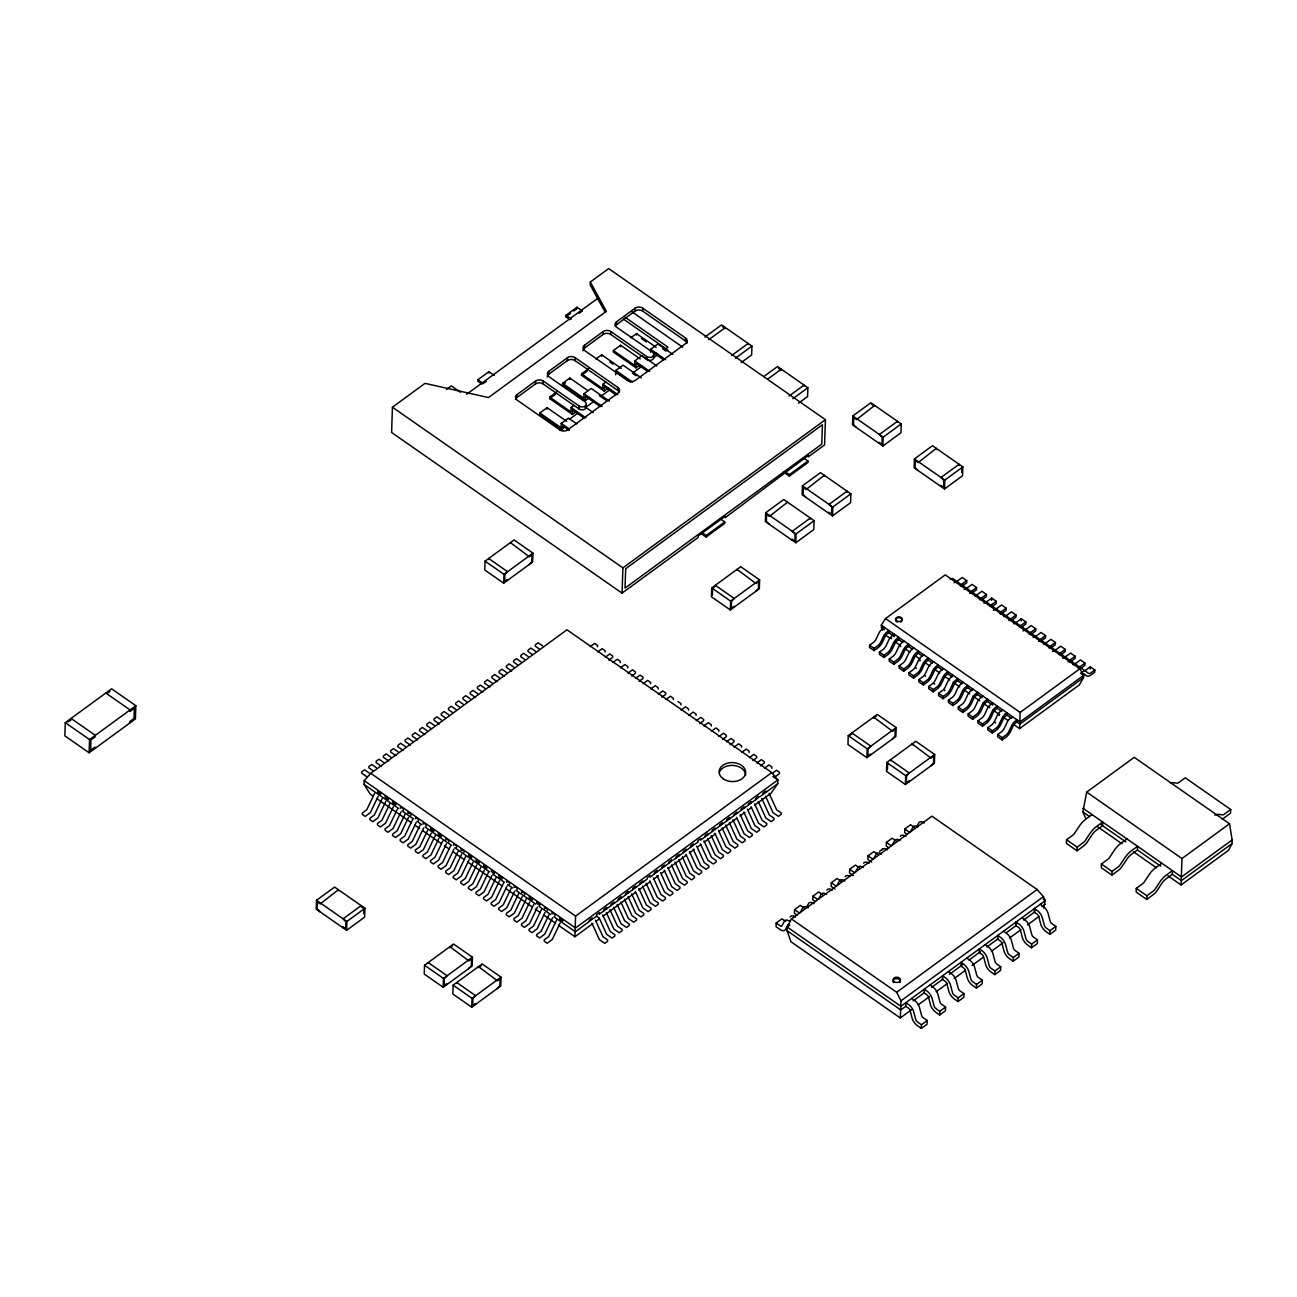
<?xml version="1.0" encoding="UTF-8"?>
<svg xmlns="http://www.w3.org/2000/svg" width="1297" height="1297" viewBox="0 0 1297 1297"><rect width="100%" height="100%" fill="white"/><g stroke="black" fill="none" stroke-linecap="round" stroke-linejoin="round"><path stroke-width="1.5" d="M754.741 805.161L771.083 793.213L777.746 783.696L777.876 779.919L771.78 772.59L575.592 916.12L574.911 936.742L558.391 925.215M1019.604 728.606L1079.331 684.897L1083.595 677.553L1083.66 675.348L1079.866 668.749L1020.139 712.442L1019.604 728.606L1012.957 723.969M791.446 918.941L896.649 992.286L900.977 1000.83L900.296 1017.95L790.927 941.703L787.068 930.679L787.182 927.015L791.446 918.941L931.911 816.153L1037.114 889.515L1043.404 896.616L1045.269 900.653L1043.615 907.997M1085.8 818.537L1082.849 811.938L1086.691 792.11L1134.21 757.335L1229.507 823.773L1181.972 858.549L1181.097 884.976L1167.965 875.815M65.288 722.656L64.85 735.869L89.104 752.779L135.407 718.911L135.845 705.698L111.574 688.788L65.288 722.656L89.542 739.566L89.104 752.779M94.892 748.547L94.94 747.088L90.612 750.25L90.952 739.971L95.281 736.809L95.329 735.334L71.076 718.425L71.027 719.884L68.125 722.007M129.619 723.142L129.668 721.683L133.996 718.506L134.337 708.227L130.008 711.405L130.057 709.929L105.787 693.02M316.517 900.296L316.225 909.148L346.607 930.322L364.652 917.109L364.96 908.257L334.577 887.083L316.517 900.296L346.899 921.47L346.607 930.322M320.019 911.791L317.198 908.824L317.441 901.934L320.278 903.928L338.371 889.726L338.339 890.715M342.813 927.679L342.846 926.69L345.683 928.684L345.91 921.794L343.105 918.827L361.15 905.614M373.406 796.245L370.099 793.942L364.068 784.426L364.198 780.664L370.78 773.32L566.951 629.791L771.78 772.59M363.792 913.753L363.971 908.581L361.117 906.603M590.313 282.016L606.364 311.296L488.483 397.547L424.994 383.377L392.44 407.209L391.597 432.468L622.057 593.134L698.159 537.461L698.208 535.985L725.218 516.222L725.169 517.698L808.29 455.442L808.242 456.901L824.584 444.952L825.427 419.693L608.666 268.576L590.313 282.016L590.216 284.951L605.31 312.496M400.465 808.177L400.514 806.847L403.464 808.906L403.416 810.236M408.036 813.462L408.085 812.133L411.036 814.192L411.003 815.521M415.624 818.747L415.672 817.418L418.623 819.477L418.574 820.806M423.211 824.033L423.244 822.703L426.21 824.762L426.162 826.092M424.541 965.227L424.249 974.079L443.169 987.276L472.157 966.07L472.448 957.202L453.528 944.021L424.541 965.227L443.461 978.424L443.169 987.276M428.14 963.558L428.172 962.569L447.092 975.766L444.336 978.732L444.109 985.623L446.833 983.629L446.8 984.618M445.941 839.889L445.99 838.559L448.94 840.618L448.908 841.948M453.528 845.174L453.577 843.844L456.528 845.903L456.479 847.233M453.139 985.169L452.848 994.021L471.768 1007.202L500.755 985.996L501.047 977.144L482.127 963.947L453.139 985.169L472.059 998.35L471.768 1007.202M456.722 983.499L456.755 982.51L475.675 995.707L472.935 998.674L472.708 1005.564L475.415 1003.57L475.383 1004.559M461.116 850.459L461.148 849.13L464.115 851.189L464.067 852.518M494.319 375.449L488.92 371.672L477.88 379.745L477.831 381.221L481.884 384.042M468.541 968.713L471.281 965.746L471.508 958.856L468.801 960.85L449.913 946.664L449.881 947.653L452.588 945.659M488.872 373.147L488.92 371.672M485.062 561.163L484.77 570.015L503.69 583.196L532.678 561.99L532.97 553.138L514.05 539.941L485.062 561.163L503.982 574.344L503.69 583.196M488.661 559.493L488.693 558.504L507.613 571.701L504.857 574.668L504.63 581.559L507.354 579.564L507.322 580.553M497.124 988.654L499.88 985.671L500.107 978.797L497.383 980.775L478.496 966.605L478.463 967.594L481.187 965.6M515.525 399.298A5.464 3.891 1.9 0 1 516.871 397.563L516.968 394.628L535.548 381.026A5.464 3.891 1.9 0 1 543.265 381.026L579.175 406.058A4.199 2.983 1.9 0 0 585.109 406.058A4.199 2.983 1.9 0 0 584.963 401.827L549.053 376.795A5.464 3.891 1.9 0 1 548.874 371.282L567.454 357.696A5.464 3.891 1.9 0 1 575.171 357.68L617.891 387.479A5.464 3.891 1.9 0 1 618.069 392.991L567.6 429.923A5.464 3.891 1.9 0 1 559.882 429.923L517.163 400.125A5.464 3.891 1.9 0 1 516.968 394.628M506.592 882.171L506.641 880.841L509.591 882.9L509.543 884.23M514.179 887.456L514.212 886.127L517.179 888.186L517.13 889.515M529.063 564.649L531.802 561.666L532.029 554.792L529.322 556.77L510.434 542.6M516.871 397.563L535.45 383.961L535.548 381.026M521.751 892.741L521.799 891.412L524.75 893.471L524.718 894.8M566.708 421.347L547.107 407.696L539.876 412.981L539.828 414.456L562.574 430.312L562.72 425.902L569.351 430.523M585.547 405.377A4.199 2.983 1.9 0 1 584.607 409.252A4.199 2.983 1.9 0 1 579.078 408.993L543.167 383.961L543.265 381.026M547.058 409.155L547.107 407.696M547.269 376.973A5.464 3.891 1.9 0 1 548.777 374.217L548.874 371.282M575.317 412.316L572.415 414.44L549.669 398.584L549.717 397.109L556.964 391.824M544.497 908.597L544.545 907.268L547.496 909.327L547.447 910.656M576.76 423.86L568.475 418.088L561.244 423.373L561.098 427.783L539.876 412.981M589.632 397.498L585.304 400.676L562.558 384.82L562.606 383.361L569.837 378.059L587.8 390.575M569.934 319.629L565.881 316.792L565.93 315.333L576.97 307.259L582.385 311.021L579.224 313.323M548.777 374.217L567.356 360.631L567.454 357.696M552.084 913.882L552.117 912.553L555.084 914.612L555.035 915.941M569.788 379.535L569.837 378.059M573.987 405.394L571.102 407.501L570.956 411.911L549.717 397.109M572.415 414.44L572.561 410.03L584.169 418.12M619.269 392.164A5.464 3.891 1.9 0 0 617.794 390.413L575.074 360.631L575.171 357.68M576.97 307.259L576.922 308.718L573.777 311.037M579.078 408.993L579.175 406.058M608.585 387.981L604.24 391.143L581.494 375.287L581.542 373.828L588.789 368.526M583.002 350.822A5.464 3.891 1.9 0 1 584.509 348.066L584.607 345.132L603.186 331.546A5.464 3.891 1.9 0 1 610.903 331.546L646.814 356.578A4.199 2.983 1.9 0 0 652.748 356.578A4.199 2.983 1.9 0 0 652.602 352.346M609.428 401.162L591.205 388.452L583.974 393.753L583.828 398.147L562.606 383.361M585.304 400.676L585.45 396.266L600.365 406.674M601.613 356.237L601.662 354.778L621.263 368.429M584.509 348.066L603.089 334.48L603.186 331.546M605.812 382.096L602.927 384.22L602.781 388.63L581.542 373.828M604.24 391.143L604.386 386.749L615.994 394.839M597.495 646.781L597.544 645.452L594.593 643.393L590.151 646.652M589.341 921.373L589.373 920.059L592.194 917.984L592.162 919.314L575.382 931.749L553.916 916.784M653.185 355.897A4.199 2.983 1.9 0 1 652.245 359.772A4.199 2.983 1.9 0 1 646.717 359.512L610.806 334.48L610.903 331.546M640.199 358.912L620.615 345.245L613.384 350.547L613.319 352.006L636.065 367.862L640.41 364.684M605.083 652.067L605.132 650.737L602.165 648.678L597.722 651.937M615.264 326.001A5.464 3.891 1.9 0 1 616.415 324.736L616.513 321.802L635.092 308.2A5.464 3.891 1.9 0 1 642.809 308.2L685.529 337.982A5.464 3.891 1.9 0 1 685.708 343.494L635.238 380.426A5.464 3.891 1.9 0 1 627.521 380.426L584.785 350.644A5.464 3.891 1.9 0 1 584.607 345.132M615.653 374.865L615.799 370.456L623.03 365.17L641.253 377.865M599.392 914.012L599.425 912.699L596.604 914.758L596.571 916.087L599.149 917.887L606.656 934.343L612.022 938.088L614.843 936.029L614.891 934.699L610.239 931.457L602.716 914.985M617.794 390.413L617.891 387.479M620.566 346.721L620.615 345.245M603.802 910.786L603.851 909.473L606.672 907.397L606.623 908.727M611.033 905.501L611.082 904.171L613.903 902.112L613.854 903.442M622.057 593.134L622.9 567.875L825.427 419.693M620.242 662.637L620.29 661.308L617.323 659.249L612.897 662.508M616.415 324.736L634.995 311.134L635.092 308.2M656.882 366.03L641.983 355.637L634.752 360.939L634.606 365.332L613.384 350.547M636.47 335.08L636.519 333.605L656.12 347.272M618.264 900.199L618.312 898.886L621.133 896.827L621.085 898.14M636.065 367.862L636.211 363.452L647.819 371.558M627.829 667.923L627.861 666.593L624.911 664.534L620.469 667.793M687.053 343.17A5.464 3.891 1.9 0 0 685.432 340.933L642.712 311.134L642.809 308.2M625.494 894.914L625.543 893.584L628.364 891.525L628.315 892.855M646.717 359.512L646.814 356.578M632.725 889.629L632.774 888.299L635.595 886.24L635.546 887.553M650.559 352.233L650.656 349.298L657.887 343.997L672.803 354.389M639.972 884.327L640.005 883.014L642.826 880.939L642.793 882.268M650.559 683.778L650.608 682.449L647.657 680.39L643.215 683.649M650.024 876.967L650.056 875.653L647.235 877.712L647.203 879.042L599.863 913.85M658.146 689.064L658.195 687.734L655.228 685.675L650.786 688.934M654.434 873.74L654.482 872.427L657.303 870.352L657.255 871.681M661.665 868.455L661.713 867.126L664.534 865.067L664.486 866.396M673.305 699.634L673.354 698.305L670.403 696.246L665.961 699.505M685.432 340.933L685.529 337.982M668.895 863.154L668.944 861.84L671.765 859.781L671.716 861.095L650.446 876.821M680.893 704.92L680.941 703.59L677.974 701.531M676.126 857.868L676.175 856.555L678.996 854.48L678.947 855.809M683.357 852.583L683.406 851.254L686.226 849.195L686.178 850.508M688.464 710.205L688.512 708.875L685.562 706.816L681.12 710.075M690.604 847.281L690.636 845.968L693.457 843.893L693.425 845.222L673.305 860.106M696.051 715.49L696.1 714.161L693.133 712.102L688.691 715.36M701.596 533.878L706.103 537.023L706.152 535.548L724.747 521.945L720.24 518.8M697.835 841.996L697.867 840.667L700.688 838.608L700.656 839.921M711.713 587.914L711.421 596.766L730.341 609.963L759.329 588.757L759.62 579.905L740.7 566.708L711.713 587.914L730.633 601.111L730.341 609.963M712.361 595.128L712.588 588.238L715.296 586.26M705.065 836.695L705.114 835.381L707.935 833.322L707.886 834.636M711.21 726.061L711.259 724.731L708.308 722.672L703.866 725.931M712.296 831.409L712.345 830.08L715.166 828.021L715.117 829.35M724.747 521.945L724.699 523.421L706.103 537.023M718.797 731.346L718.83 730.016L715.879 727.957L711.437 731.216M719.527 826.124L719.576 824.795L722.397 822.736L722.348 824.049M726.758 820.823L726.806 819.509L729.627 817.434L729.579 818.764M733.956 607.32L733.989 606.331L731.281 608.325L731.508 601.435L734.248 598.468L715.328 585.271M737.036 570.34L737.069 569.367L755.956 583.537L758.68 581.542L758.453 588.433L755.697 591.416M748.11 344.435L748.142 343.446L731.589 355.556M733.989 815.537L734.037 814.208L736.858 812.149L736.809 813.462M705.001 337.025L721.554 324.915L751.936 346.104L751.644 354.956L741.106 362.657M741.544 747.202L741.576 745.872L738.625 743.813L734.183 747.072M741.236 810.236L741.268 808.923L744.089 806.847L744.056 808.177M749.115 752.487L749.163 751.158L746.197 749.099L741.771 752.357M748.466 804.951L748.499 803.621L751.32 801.562L751.287 802.892M755.697 799.649L755.746 798.336L758.567 796.277L758.518 797.59L701.045 839.808M765.684 512.737L765.392 521.589L795.774 542.762L813.819 529.565L814.111 520.697L783.728 499.523L765.684 512.737L796.066 533.91L795.774 542.762M769.186 524.231L766.365 521.264L766.592 514.374L769.445 516.368L787.538 502.166M762.928 794.364L762.976 793.034L765.797 790.975L765.749 792.305M771.861 768.343L771.91 767.013L768.943 764.954L764.5 768.213M783.339 471.913L789.354 476.112L789.403 474.637L807.982 461.035L803.475 457.906M785.723 921.454L781.961 918.827L776.173 923.059L776.06 926.739L779.902 929.414A8.009 4.15 53.8 0 0 785.496 929.495L787.846 925.02A2.789 1.443 53.8 0 1 789.176 924.712M791.964 540.119L791.997 539.13L794.85 541.125L795.077 534.234L792.256 531.267L810.317 518.054L810.285 519.043M804.027 386.052L804.059 385.063L789.014 396.071M802.421 485.856L802.13 494.708L832.512 515.882L850.573 502.669L850.864 493.817L820.482 472.643L802.421 485.856L832.804 507.03L832.512 515.882M763.933 376.438L777.487 366.532L807.869 387.722L807.561 396.574L798.547 403.172M805.923 497.351L803.119 494.384L803.346 487.494L806.183 489.488L824.276 475.286L824.244 476.275M807.982 461.035L807.934 462.51L789.354 476.112M804.091 908.013L800.346 905.387L794.558 909.619L794.429 913.299L796.99 915.082M822.46 894.557L818.715 891.947L812.927 896.178L812.797 899.859L815.375 901.642M828.718 513.239L828.751 512.25L831.588 514.244L831.831 507.354L829.01 504.387L847.054 491.174L847.022 492.163M841.137 881.312L837.084 878.507L831.296 882.738L831.166 886.418L835.025 889.094M852.81 415.964L852.518 424.832L882.9 446.006L900.945 432.793L901.237 423.941L870.854 402.767L852.81 415.964L883.192 437.154L882.9 446.006M856.312 427.475L853.491 424.508L853.718 417.618L856.571 419.596L874.664 405.41L874.632 406.399L871.779 404.405M848.27 735.626L847.962 744.478L866.882 757.675L895.87 736.469L896.178 727.601L877.258 714.42L848.27 735.626L867.19 748.823L866.882 757.675M859.214 867.677L855.453 865.067L849.665 869.298L849.551 872.962L853.394 875.653M884.311 627.31L882.463 628.672A7.052 3.324 -55.1 0 0 878.977 633.049L876.253 638.87A5.934 2.805 -55.1 0 1 873.886 642.08L869.606 645.241L869.525 647.446L874.081 650.608L878.426 647.43A9.079 4.28 -55.1 0 0 882.738 641.593L885.057 636.616A3.907 1.848 -55.1 0 1 887.343 633.747L888.785 632.693L888.867 630.488L887.018 631.85A7.052 3.324 -55.1 0 0 883.533 636.211L880.793 642.047A5.934 2.805 -55.1 0 1 878.426 645.258L874.146 648.403L874.081 650.608M879.09 443.363L879.123 442.374L881.976 444.368L882.203 437.478L879.382 434.511L897.443 421.298L897.411 422.287M870.514 755.016L870.546 754.043L867.823 756.021L868.05 749.131L870.806 746.164L851.886 732.967M877.583 854.237L873.821 851.626L868.033 855.858L867.92 859.522L871.762 862.213M894.103 636.389L894.168 634.184L892.32 635.546A7.052 3.324 -55.1 0 0 888.834 639.907L886.11 645.744A5.934 2.805 -55.1 0 1 883.727 648.954L879.463 652.115L879.382 654.32L883.938 657.482L888.283 654.304A9.079 4.28 -55.1 0 0 892.595 648.451L894.914 643.49A3.907 1.848 -55.1 0 1 897.2 640.621L898.643 639.551L898.724 637.362L896.876 638.724A7.052 3.324 -55.1 0 0 893.39 643.085L890.65 648.905A5.934 2.805 -55.1 0 1 888.283 652.132L884.003 655.277L883.938 657.482M882.722 630.342L881.279 625.203L885.511 618.588L945.254 574.879L1079.866 668.749M904.025 641.058L902.177 642.42A7.052 3.324 -55.1 0 0 898.691 646.781L895.968 652.618A5.934 2.805 -55.1 0 1 893.584 655.828L889.32 658.973L889.239 661.178L893.795 664.356L898.124 661.178A9.079 4.28 -55.1 0 0 902.453 655.325L904.771 650.348A3.907 1.848 -55.1 0 1 907.057 647.495L908.5 646.425L908.581 644.22L906.733 645.598A7.052 3.324 -55.1 0 0 903.247 649.959L900.507 655.779A5.934 2.805 -55.1 0 1 898.14 659.006L893.86 662.151L893.795 664.356M886.775 762.474L886.483 771.326L905.403 784.523L934.391 763.317L934.683 754.449L915.763 741.268L886.775 762.474L905.695 775.671L905.403 784.523M887.424 769.688L887.651 762.798M895.951 840.796L892.206 838.186L886.418 842.418L886.289 846.082L888.85 847.881M890.358 760.804L890.391 759.815L909.31 773.012L906.571 775.979L906.344 782.869L909.051 780.891L909.019 781.864M892.255 739.112L895.011 736.145L895.238 729.254L892.514 731.249L873.627 717.063L873.594 718.052L876.318 716.057M913.882 647.933L912.034 649.294A7.052 3.324 -55.1 0 0 908.548 653.656L905.809 659.476A5.934 2.805 -55.1 0 1 903.442 662.702L899.178 665.847L899.097 668.052L903.652 671.23L907.981 668.052A9.079 4.28 -55.1 0 0 912.31 662.2L914.612 657.222A3.907 1.848 -55.1 0 1 916.914 654.353L918.357 653.299L918.422 651.094L916.59 652.456A7.052 3.324 -55.1 0 0 913.104 656.833L910.364 662.654A5.934 2.805 -55.1 0 1 907.997 665.864L903.717 669.025L903.652 671.23M914.417 458.927L914.126 467.779L944.508 488.969L962.569 475.756L962.86 466.904L932.478 445.714L914.417 458.927L944.8 480.117L944.508 488.969M923.74 654.79L921.891 656.169A7.052 3.324 -55.1 0 0 918.406 660.53L915.666 666.35A5.934 2.805 -55.1 0 1 913.299 669.576L909.019 672.721L908.954 674.926L913.493 678.104L917.838 674.926A9.079 4.28 -55.1 0 0 922.151 669.074L924.469 664.096A3.907 1.848 -55.1 0 1 926.771 661.227L928.214 660.173L928.279 657.968L926.431 659.33A7.052 3.324 -55.1 0 0 922.945 663.691L920.222 669.528A5.934 2.805 -55.1 0 1 917.854 672.738L913.574 675.899L913.493 678.104M914.32 827.356L910.575 824.73L904.787 828.978L904.658 832.642L907.235 834.425M917.919 470.438L915.115 467.455L915.342 460.581L918.195 462.559L936.272 448.373L936.239 449.346M912.099 744.9L912.131 743.911L931.019 758.097L933.743 756.102L933.516 762.993L930.76 765.96M905.76 1006.31L905.873 1002.63L909.035 1004.851A8.025 4.167 53.8 0 1 913.574 1011.303L915.812 1019.701A2.756 1.427 53.8 0 0 917.384 1021.906L921.437 1024.743L921.308 1028.424L917.465 1025.732A8.009 4.15 53.8 0 1 912.131 1018.194L910.17 1010.72A2.789 1.443 53.8 0 0 908.305 1008.093L905.76 1006.31L900.767 1009.958L787.068 930.679M933.597 661.665L931.749 663.026A7.052 3.324 -55.1 0 0 928.263 667.404L925.523 673.224A5.934 2.805 -55.1 0 1 923.156 676.434L918.876 679.596L918.811 681.8L923.351 684.962L927.695 681.784A9.079 4.28 -55.1 0 0 932.008 675.948L934.326 670.971A3.907 1.848 -55.1 0 1 936.612 668.101L938.071 667.047L938.136 664.842L936.288 666.204A7.052 3.324 -55.1 0 0 932.802 670.565L930.079 676.402A5.934 2.805 -55.1 0 1 927.695 679.612L923.432 682.757L923.351 684.962M943.438 668.539L941.606 669.9A7.052 3.324 -55.1 0 0 938.12 674.262L935.38 680.098A5.934 2.805 -55.1 0 1 933.013 683.308L928.733 686.47L928.668 688.675L933.208 691.836L937.553 688.658A9.079 4.28 -55.1 0 0 941.865 682.806L944.184 677.845A3.907 1.848 -55.1 0 1 946.47 674.975L947.912 673.905L947.994 671.716L946.145 673.078A7.052 3.324 -55.1 0 0 942.66 677.439L939.936 683.26A5.934 2.805 -55.1 0 1 937.553 686.486L933.289 689.631L933.208 691.836M940.714 486.31L940.747 485.337L943.6 487.315L943.827 480.441L941.006 477.458L959.067 464.261L959.034 465.234M924.129 992.87L924.258 989.189L927.404 991.411A8.025 4.167 53.8 0 1 931.959 997.863L934.197 1006.261A2.756 1.427 53.8 0 0 935.753 1008.466L939.806 1011.303L939.693 1014.984L935.834 1012.292A8.009 4.15 53.8 0 1 930.5 1004.753L928.539 997.28A2.789 1.443 53.8 0 0 926.674 994.637L924.129 992.87L913.12 1000.927M911.661 998.398L914.807 1000.619A8.025 4.167 53.8 0 1 919.362 1007.072L921.6 1015.47A2.756 1.427 53.8 0 0 923.172 1017.675L927.225 1020.512L927.096 1024.192L921.308 1028.424M953.295 675.413L951.447 676.775A7.052 3.324 -55.1 0 0 947.977 681.136L945.237 686.972A5.934 2.805 -55.1 0 1 942.87 690.182L938.59 693.328L938.509 695.532L943.065 698.71L947.41 695.532A9.079 4.28 -55.1 0 0 951.722 689.68L954.041 684.703A3.907 1.848 -55.1 0 1 956.327 681.849L957.77 680.779L957.851 678.574L956.002 679.952A7.052 3.324 -55.1 0 0 952.517 684.313L949.777 690.134A5.934 2.805 -55.1 0 1 947.41 693.36L943.146 696.505L943.065 698.71M963.152 682.287L961.304 683.649A7.052 3.324 -55.1 0 0 957.818 688.01L955.095 693.83A5.934 2.805 -55.1 0 1 952.711 697.056L948.447 700.202L948.366 702.407L952.922 705.584L957.267 702.407A9.079 4.28 -55.1 0 0 961.58 696.554L963.898 691.577A3.907 1.848 -55.1 0 1 966.184 688.707L967.627 687.653L967.708 685.448L965.86 686.81A7.052 3.324 -55.1 0 0 962.374 691.188L959.634 697.008A5.934 2.805 -55.1 0 1 957.267 700.218L952.987 703.379L952.922 705.584M961.709 472.384L961.871 467.228M930.046 984.958L933.192 987.179A8.025 4.167 53.8 0 1 937.747 993.632L939.985 1002.03A2.756 1.427 53.8 0 0 941.541 1004.235L945.594 1007.072L945.464 1010.752L939.693 1014.984M973.009 689.145L971.161 690.523A7.052 3.324 -55.1 0 0 967.675 694.884L964.952 700.704A5.934 2.805 -55.1 0 1 962.569 703.931L958.305 707.076L958.224 709.281L962.779 712.458L967.108 709.281A9.079 4.28 -55.1 0 0 971.437 703.428L973.755 698.451A3.907 1.848 -55.1 0 1 976.041 695.581L977.484 694.527L977.565 692.322L975.717 693.684A7.052 3.324 -55.1 0 0 972.231 698.045L969.491 703.882A5.934 2.805 -55.1 0 1 967.124 707.092L962.844 710.253L962.779 712.458M950.198 579.159A7.052 3.324 -55.1 0 1 953.165 578.77L955.646 580.78A5.934 2.805 -55.1 0 0 957.916 580.602L962.196 577.505L966.735 580.667L966.67 582.872L962.325 586.049A9.079 4.28 -55.1 0 1 961.904 586.276M958.175 997.863L954.122 995.026A2.756 1.427 53.8 0 1 952.565 992.821L950.328 984.423A8.025 4.167 53.8 0 0 945.772 977.97L942.627 975.749L942.497 979.43L945.059 981.197A2.789 1.443 53.8 0 1 946.907 983.839L948.869 991.313A8.009 4.15 53.8 0 0 954.203 998.852L958.061 1001.543L958.175 997.863L963.963 993.632L959.91 990.795A2.756 1.427 53.8 0 1 958.353 988.59L956.116 980.192A8.025 4.167 53.8 0 0 951.56 973.739L948.415 971.518M982.867 696.019L981.018 697.381A7.052 3.324 -55.1 0 0 977.533 701.758L974.809 707.578A5.934 2.805 -55.1 0 1 972.426 710.788L968.162 713.95L968.081 716.155L972.637 719.316L976.965 716.139A9.079 4.28 -55.1 0 0 981.294 710.302L983.612 705.325A3.907 1.848 -55.1 0 1 985.898 702.455L987.341 701.401L987.406 699.196L985.574 700.558A7.052 3.324 -55.1 0 0 982.088 704.92L979.348 710.756A5.934 2.805 -55.1 0 1 976.981 713.966L972.701 717.111L972.637 719.316M960.445 585.839A7.052 3.324 -55.1 0 1 963.023 585.628L965.503 587.654A5.934 2.805 -55.1 0 0 967.773 587.476L972.037 584.363L976.592 587.541L976.511 589.746L972.183 592.924A9.079 4.28 -55.1 0 1 971.34 593.329M963.963 993.632L963.849 997.296L958.061 1001.543M992.643 705.098L992.724 702.893L990.876 704.255A7.052 3.324 -55.1 0 0 987.39 708.616L984.65 714.452A5.934 2.805 -55.1 0 1 982.283 717.663L978.003 720.824L977.938 723.029L982.478 726.19L986.822 723.013A9.079 4.28 -55.1 0 0 991.151 717.16L993.453 712.199A3.907 1.848 -55.1 0 1 995.756 709.329L997.198 708.259L997.263 706.071L995.415 707.432A7.052 3.324 -55.1 0 0 991.946 711.794L989.206 717.614A5.934 2.805 -55.1 0 1 986.839 720.84L982.559 723.985L982.478 726.19M969.524 593.151A7.052 3.324 -55.1 0 1 972.88 592.502L975.36 594.529A5.934 2.805 -55.1 0 0 977.63 594.334L981.894 591.237L986.45 594.415L986.369 596.62L982.04 599.798M976.544 984.423L972.491 981.586A2.756 1.427 53.8 0 1 970.934 979.381L968.697 970.983A8.025 4.167 53.8 0 0 964.141 964.53L960.996 962.309L960.882 965.989L963.428 967.757A2.789 1.443 53.8 0 1 965.276 970.399L967.238 977.873A8.009 4.15 53.8 0 0 972.572 985.412L976.43 988.087L976.544 984.423L982.332 980.192L978.278 977.354A2.756 1.427 53.8 0 1 976.722 975.133L974.485 966.751A8.025 4.167 53.8 0 0 969.929 960.299L966.784 958.078M991.686 600.316L991.751 598.112L996.307 601.289L996.226 603.494L991.897 606.656A9.079 4.28 -55.1 0 1 991.475 606.883M1002.581 709.767L1000.733 711.129A7.052 3.324 -55.1 0 0 997.247 715.49L994.507 721.327A5.934 2.805 -55.1 0 1 992.14 724.537L987.86 727.682L987.795 729.887L992.335 733.064L996.68 729.887A9.079 4.28 -55.1 0 0 1000.992 724.034L1003.311 719.057A3.907 1.848 -55.1 0 1 1005.597 716.203L1007.056 715.133L1007.121 712.928L1005.272 714.307A7.052 3.324 -55.1 0 0 1001.787 718.668L999.063 724.488A5.934 2.805 -55.1 0 1 996.68 727.714L992.416 730.86L992.335 733.064M982.332 980.192L982.218 983.856L976.43 988.087M1012.422 716.641L1010.59 718.003A7.052 3.324 -55.1 0 0 1007.104 722.364L1004.364 728.184A5.934 2.805 -55.1 0 1 1001.997 731.411L997.717 734.556L997.652 736.761L1002.192 739.938L1006.537 736.761A9.079 4.28 -55.1 0 0 1010.849 730.908L1013.168 725.931A3.907 1.848 -55.1 0 1 1015.454 723.061L1016.913 722.007L1016.978 719.803L1015.129 721.164A7.052 3.324 -55.1 0 0 1011.644 725.542L1008.92 731.362A5.934 2.805 -55.1 0 1 1006.537 734.572L1002.273 737.734L1002.192 739.938M990.389 606.283A7.052 3.324 -55.1 0 1 992.594 606.25L995.058 608.261A5.934 2.805 -55.1 0 0 997.344 608.082L1001.608 604.986L1006.164 608.147L1006.083 610.352L1001.738 613.53A9.079 4.28 -55.1 0 1 1000.506 614.097M994.929 970.983L990.876 968.146A2.756 1.427 53.8 0 1 989.303 965.925L987.066 957.543A8.025 4.167 53.8 0 0 982.51 951.09L979.365 948.869L979.251 952.533L981.797 954.316A2.789 1.443 53.8 0 1 983.661 956.943L985.623 964.433A8.009 4.15 53.8 0 0 990.957 971.972L994.799 974.647L994.929 970.983L1000.717 966.751L996.647 963.898A2.756 1.427 53.8 0 1 995.091 961.693L992.854 953.311A8.025 4.167 53.8 0 0 988.298 946.859L985.153 944.638M1000.717 966.751L1000.587 970.415L994.799 974.647M999.484 613.513A7.052 3.324 -55.1 0 1 1002.451 613.124L1004.916 615.135A5.934 2.805 -55.1 0 0 1007.185 614.956L1011.465 611.86L1016.005 615.021L1015.94 617.226L1011.595 620.404A9.079 4.28 -55.1 0 1 1011.174 620.631M1021.242 620.923L1021.323 618.718L1025.862 621.895L1025.797 624.1L1021.452 627.278M1013.297 957.543L1009.244 954.689A2.756 1.427 53.8 0 1 1007.672 952.484L1005.434 944.103A8.025 4.167 53.8 0 0 1000.895 937.65L997.733 935.429L997.62 939.093L1000.165 940.876A2.789 1.443 53.8 0 1 1002.03 943.503L1003.991 950.993A8.009 4.15 53.8 0 0 1009.325 958.532L1013.168 961.207L1013.297 957.543L1019.085 953.311L1015.032 950.458A2.756 1.427 53.8 0 1 1013.46 948.253L1011.222 939.871A8.025 4.167 53.8 0 0 1006.667 933.418L1003.521 931.197M1016.394 921.778L1016.281 925.442L1006.504 932.592M1019.085 953.311L1018.956 956.975L1013.168 961.207M1019.572 627.067A7.052 3.324 -55.1 0 1 1022.149 626.856L1024.63 628.883A5.934 2.805 -55.1 0 0 1026.9 628.688L1031.18 625.592L1035.719 628.769L1035.654 630.974L1031.31 634.152A9.079 4.28 -55.1 0 1 1030.483 634.557M1031.666 944.103L1027.613 941.249A2.756 1.427 53.8 0 1 1026.057 939.044L1023.819 930.662A8.025 4.167 53.8 0 0 1019.264 924.21L1016.118 921.989L1015.989 925.653L1018.534 927.436A2.789 1.443 53.8 0 1 1020.399 930.062L1022.36 937.553A8.009 4.15 53.8 0 0 1027.694 945.091L1031.553 947.767L1031.666 944.103L1037.454 939.871L1033.401 937.018A2.756 1.427 53.8 0 1 1031.845 934.813L1029.607 926.431A8.025 4.167 53.8 0 0 1025.052 919.978L1021.906 917.757M1034.779 908.338L1034.649 912.002L1023.641 920.059M1029.04 634.136A7.052 3.324 -55.1 0 1 1032.007 633.73L1034.487 635.741A5.934 2.805 -55.1 0 0 1036.757 635.562L1041.021 632.466L1045.577 635.643L1045.512 637.848L1041.167 641.01A9.079 4.28 -55.1 0 1 1040.324 641.431M1037.454 939.871L1037.324 943.535L1031.553 947.767M1044.701 642.777A5.934 2.805 -55.1 0 0 1046.614 642.437L1050.878 639.34L1055.434 642.501L1055.353 644.706L1051.024 647.884M1050.035 930.662L1045.982 927.809A2.756 1.427 53.8 0 1 1044.425 925.604L1042.188 917.222A8.025 4.167 53.8 0 0 1037.632 910.77L1034.487 908.548L1034.358 912.213L1036.919 913.996A2.789 1.443 53.8 0 1 1038.767 916.622L1040.729 924.113A8.009 4.15 53.8 0 0 1046.063 931.635L1049.922 934.326L1050.035 930.662L1055.823 926.415L1051.77 923.577A2.756 1.427 53.8 0 1 1050.213 921.373L1047.976 912.975A8.025 4.167 53.8 0 0 1043.42 906.522L1040.275 904.317M1055.823 926.415L1055.709 930.095L1049.922 934.326M1048.754 647.868A7.052 3.324 -55.1 0 1 1051.721 647.479L1054.202 649.489A5.934 2.805 -55.1 0 0 1056.471 649.311L1060.735 646.214L1065.291 649.375L1065.21 651.58L1060.881 654.758A9.079 4.28 -55.1 0 1 1060.46 654.985M1092.058 814.597L1085.265 819.591A15.321 7.231 -55.1 0 0 1079.59 825.735L1074.483 833.468A3.421 1.621 -55.1 0 1 1073.203 834.846L1066.523 839.726L1066.41 843.407L1077.029 850.8L1083.562 846.017A8.674 4.086 -55.1 0 0 1087.405 841.866L1091.896 835.025A10.084 4.75 -55.1 0 1 1096.354 830.21L1102.563 825.67L1102.677 822.006L1095.884 827A15.321 7.231 -55.1 0 0 1090.193 833.144L1085.086 840.861A3.421 1.621 -55.1 0 1 1083.822 842.239L1077.142 847.136L1077.029 850.8M1059.001 654.547A7.052 3.324 -55.1 0 1 1061.578 654.337L1064.043 656.363A5.934 2.805 -55.1 0 0 1066.329 656.185L1070.592 653.072L1075.148 656.25L1075.067 658.454L1070.722 661.632A9.079 4.28 -55.1 0 1 1069.895 662.037M1068.063 661.859A7.052 3.324 -55.1 0 1 1071.435 661.211L1073.9 663.237A5.934 2.805 -55.1 0 0 1076.17 663.043L1080.45 659.946L1084.989 663.124L1084.924 665.329L1080.579 668.506M1090.226 669.025L1090.307 666.82L1094.846 669.998L1094.781 672.203L1090.437 675.364A9.079 4.28 -55.1 0 1 1086.302 675.705L1084.211 673.954A3.907 1.848 -55.1 0 0 1082.444 674.1M1126.931 838.916L1120.138 843.909A15.321 7.231 -55.1 0 0 1114.447 850.054L1109.357 857.787A3.421 1.621 -55.1 0 1 1108.076 859.149L1101.396 864.045L1101.283 867.725L1111.886 875.118L1118.436 870.336A8.674 4.086 -55.1 0 0 1122.278 866.185L1126.769 859.344A10.084 4.75 -55.1 0 1 1131.227 854.512L1137.42 849.989L1137.55 846.309L1130.757 851.302A15.321 7.231 -55.1 0 0 1125.066 857.447L1119.959 865.18A3.421 1.621 -55.1 0 1 1118.695 866.558L1112.015 871.438L1111.886 875.118M1161.804 863.235L1155.011 868.212A15.321 7.231 -55.1 0 0 1149.32 874.356L1144.23 882.09A3.421 1.621 -55.1 0 1 1142.949 883.468L1136.269 888.364L1136.156 892.028L1146.759 899.421L1153.309 894.638A8.674 4.086 -55.1 0 0 1157.135 890.504L1161.642 883.646A10.084 4.75 -55.1 0 1 1166.1 878.831L1172.293 874.291L1172.423 870.627L1165.614 875.621A15.321 7.231 -55.1 0 0 1159.94 881.765L1154.833 889.499A3.421 1.621 -55.1 0 1 1153.568 890.861L1146.888 895.757L1146.759 899.421M1170.445 783.031A15.321 7.231 -55.1 0 1 1172.504 782.707L1177.336 783.161A3.421 1.621 -55.1 0 0 1178.584 782.707L1185.263 777.827L1230.691 809.49L1230.561 813.17L1224.011 817.953A8.674 4.086 -55.1 0 1 1222.017 819.072M1181.097 884.976L1228.632 850.2L1232.02 843.601L1232.15 839.921L1229.507 823.773M374.622 793.294L366.743 809.766L362.301 813.008L362.252 814.338L365.203 816.397L370.326 812.652L378.221 796.18M382.21 798.579L374.314 815.051L369.872 818.294L369.84 819.623L372.79 821.682L377.913 817.937L385.793 801.465M389.781 803.864L381.902 820.336L377.459 823.579L377.411 824.908L380.378 826.967L385.501 823.222L393.38 806.75M397.368 809.15L389.489 825.622L385.047 828.864L384.998 830.193L387.949 832.252L393.072 828.507L400.951 812.035M404.94 814.435L397.06 830.907L392.618 834.149L392.569 835.479L395.536 837.538L400.66 833.793L408.539 817.321M412.527 819.72L404.648 836.192L400.206 839.435L400.157 840.764L403.108 842.823L408.231 839.078L416.126 822.606M420.115 825.005L412.219 841.477L407.777 844.72L407.744 846.049L410.695 848.108L415.818 844.363L423.697 827.891M427.686 830.291L419.806 846.763L415.364 850.005L415.316 851.335L418.283 853.394L423.389 849.648L431.285 833.177M435.273 835.576L427.378 852.048L422.952 855.29L422.903 856.62L425.854 858.679L430.977 854.934L438.856 838.462M442.844 840.861L434.965 857.333L430.523 860.576L430.474 861.905L433.441 863.964L438.564 860.219L446.444 843.747M450.432 846.147L442.553 862.618L438.11 865.861L438.062 867.19L441.012 869.249L446.136 865.504L454.031 849.032M458.019 851.432L450.124 867.904L445.682 871.146L445.649 872.476L448.6 874.535L453.723 870.79L461.602 854.318M465.591 856.717L457.711 873.189L453.269 876.432L453.22 877.761L456.187 879.82L461.294 876.075L469.19 859.603M473.178 862.002L465.283 878.474L460.84 881.717L460.808 883.046L463.759 885.105L468.882 881.36L476.761 864.888M480.749 867.288L472.87 883.76L468.428 887.002L468.379 888.332L471.346 890.391L476.469 886.645L484.348 870.174M488.337 872.573L480.457 889.045L476.015 892.287L475.967 893.617L478.917 895.676L484.04 891.931L491.936 875.459M495.924 877.858L488.029 894.33L483.586 897.573L483.554 898.902L486.505 900.961L491.628 897.216L499.507 880.744M503.495 883.144L495.616 899.615L491.174 902.858L491.125 904.187L494.076 906.246L499.199 902.501L507.095 886.029M511.083 888.429L503.187 904.901L498.745 908.143L498.713 909.473L501.663 911.532L506.787 907.787L514.666 891.315M518.654 893.714L510.775 910.186L506.333 913.428L506.284 914.758L509.251 916.817L514.374 913.072L522.253 896.6M526.242 898.999L518.362 915.471L513.92 918.714L513.871 920.043L516.822 922.102L521.945 918.357L529.825 901.885M533.813 904.285L525.933 920.757L521.491 923.999L521.443 925.328L524.41 927.387L529.533 923.642L537.412 907.17M541.4 909.57L533.521 926.042L529.079 929.284L529.03 930.614L531.981 932.673L537.104 928.928L544.999 912.456M548.988 914.855L541.092 931.327L536.65 934.57L536.618 935.899L539.568 937.958L544.691 934.213L552.571 917.741M556.559 920.14L548.68 936.612L544.237 939.855L544.189 941.184L547.156 943.243L552.263 939.498L560.158 923.026M806.929 906.554L808.712 903.263A8.025 4.167 53.8 0 1 813.478 903.312L813.981 903.636M917.174 825.897L918.941 822.606A8.025 4.167 53.8 0 1 923.707 822.655L924.21 822.979M790.132 917.011L790.343 916.703A8.025 4.167 53.8 0 1 795.11 916.752L795.596 917.076M826.87 890.131L827.081 889.823A8.025 4.167 53.8 0 1 831.847 889.872L832.35 890.18M845.255 876.691L845.449 876.383A8.025 4.167 53.8 0 1 850.216 876.415M863.624 863.251L863.818 862.927A8.025 4.167 53.8 0 1 868.585 862.975L869.087 863.299M881.992 849.811L882.203 849.486A8.025 4.167 53.8 0 1 886.97 849.535L887.456 849.859M900.361 836.37L900.572 836.046A8.025 4.167 53.8 0 1 905.338 836.095L905.841 836.419M446.492 389.424L451.372 385.874L460.5 392.245M565.881 316.792L570.615 313.339M466.693 394.223L598.517 297.775M486.44 381.221L483.295 383.523L477.88 379.745M107.197 693.425L110.083 691.317M595.874 359.01L601.662 354.778M562.558 384.82L565.443 382.712M630.731 337.836L636.519 333.605M549.669 398.584L555.456 394.337M581.494 375.287L587.282 371.055M89.542 739.566L135.845 705.698M653.429 355.167L656.314 353.043M569.205 419.466L577.311 413.532M585.401 407.615L593.507 401.681M601.597 395.763L609.703 389.83M632.369 373.244L642.096 366.143M653.429 357.842L658.292 354.292M664.761 349.541L668.004 347.174L625.105 317.262M560.012 430.523L564.552 427.199M708.794 339.668L725.347 327.557L725.315 328.546L722.461 326.568M735.383 358.215L751.936 346.104M767.743 379.097L781.28 369.175L781.248 370.164L778.395 368.186M503.982 574.344L532.97 553.138M792.824 398.73L807.869 387.722M883.192 437.154L901.237 423.941M605.31 657.222L609.752 653.964L612.703 656.023L612.67 657.352L608.828 660.157M796.066 533.91L814.111 520.697M832.804 507.03L850.864 493.817M628.056 673.078L632.498 669.819L635.449 671.878L635.4 673.208L631.558 676.013M730.633 601.111L759.62 579.905M635.627 678.363L640.07 675.105L643.036 677.164L642.988 678.493L639.145 681.298M944.8 480.117L962.86 466.904M346.899 921.47L364.96 908.257M658.373 694.219L662.816 690.961L665.766 693.02L665.734 694.349L661.892 697.154M696.278 720.646L700.72 717.387L703.671 719.446L703.639 720.775L699.796 723.58M719.024 736.501L723.467 733.243L726.417 735.302L726.369 736.631L722.526 739.436M726.596 741.787L731.038 738.528L734.005 740.587L733.956 741.916L730.114 744.721M966.735 580.667L962.471 583.763A5.934 2.805 -55.1 0 1 960.185 583.958L957.721 581.931A7.052 3.324 -55.1 0 0 954.365 582.58L954.008 582.823M976.592 587.541L972.328 590.638A5.934 2.805 -55.1 0 1 970.043 590.816L967.578 588.806A7.052 3.324 -55.1 0 0 964.222 589.454M443.461 978.424L472.448 957.202M749.342 757.643L753.784 754.384L756.735 756.443L756.702 757.772L752.86 760.577M986.45 594.415L982.315 597.431A5.934 2.805 -55.1 0 1 979.9 597.69L977.435 595.68A7.052 3.324 -55.1 0 0 974.858 595.874M756.929 762.928L761.371 759.669L764.322 761.728L764.273 763.058L760.431 765.862M991.751 598.112L987.487 601.208A5.934 2.805 -55.1 0 1 985.217 601.386L982.737 599.376A7.052 3.324 -55.1 0 0 979.77 599.781M996.307 601.289L992.027 604.386A5.934 2.805 -55.1 0 1 989.757 604.564L987.293 602.554A7.052 3.324 -55.1 0 0 983.92 603.186M772.088 773.498L776.53 770.24L779.481 772.299L779.432 773.628L774.325 777.373M472.059 998.35L501.047 977.144M1006.164 608.147L1002.03 611.179A5.934 2.805 -55.1 0 1 999.614 611.438L997.134 609.412A7.052 3.324 -55.1 0 0 993.778 610.06L993.421 610.303M593.329 918.616L596.604 916.233M694.511 844.59L697.786 842.207M759.799 796.828L777.746 783.696M574.911 936.742L592.891 923.577M596.166 921.194L599.441 918.795M602.7 916.412L635.4 892.482M638.675 890.082L650.121 881.717M653.38 879.334L658.292 875.734M661.567 873.351L664.826 870.952M668.101 868.568L686.081 855.404M689.356 853.004L694.252 849.422M697.527 847.038L700.802 844.639M704.06 842.239L715.506 833.874M718.781 831.474L736.761 818.326M740.036 815.926L744.932 812.344M748.207 809.944L751.466 807.561M849.13 735.95L851.853 733.956M1016.005 615.021L1011.741 618.118A5.934 2.805 -55.1 0 1 1009.471 618.312L1006.991 616.286A7.052 3.324 -55.1 0 0 1004.024 616.691M1021.323 618.718L1017.188 621.749A5.934 2.805 -55.1 0 1 1014.951 622.09M1025.862 621.895L1021.598 624.992A5.934 2.805 -55.1 0 1 1019.329 625.17L1016.848 623.16A7.052 3.324 -55.1 0 0 1013.492 623.808M867.19 748.823L896.178 727.601M1035.719 628.769L1031.585 631.785A5.934 2.805 -55.1 0 1 1029.186 632.044L1026.705 630.034A7.052 3.324 -55.1 0 0 1023.349 630.666L1022.993 630.926M1045.577 635.643L1041.313 638.74A5.934 2.805 -55.1 0 1 1039.027 638.918L1036.562 636.908A7.052 3.324 -55.1 0 0 1033.206 637.54M1055.434 642.501L1051.154 645.614A5.934 2.805 -55.1 0 1 1048.884 645.793L1046.42 643.766A7.052 3.324 -55.1 0 0 1043.453 644.171M1065.291 649.375L1061.011 652.472A5.934 2.805 -55.1 0 1 1058.741 652.667L1056.277 650.64A7.052 3.324 -55.1 0 0 1052.905 651.289L1052.548 651.532M905.695 775.671L934.683 754.449M1075.148 656.25L1070.868 659.346A5.934 2.805 -55.1 0 1 1068.598 659.525L1066.118 657.514A7.052 3.324 -55.1 0 0 1062.762 658.163M1084.989 663.124L1080.725 666.22A5.934 2.805 -55.1 0 1 1078.456 666.399L1075.975 664.388A7.052 3.324 -55.1 0 0 1073.008 664.794M1090.307 666.82L1086.027 669.917A5.934 2.805 -55.1 0 1 1083.757 670.095L1081.293 668.085A7.052 3.324 -55.1 0 0 1078.326 668.49M1083.595 677.553L1019.945 724.115L1016.637 721.813M1094.846 669.998L1090.582 673.094A5.934 2.805 -55.1 0 1 1088.313 673.273L1085.832 671.262A7.052 3.324 -55.1 0 0 1082.476 671.895L1080.628 673.24L1083.66 675.348L1020.009 721.926L881.279 625.203M879.609 851.302L882.495 849.178M789.678 925.183L787.182 927.015L900.896 1006.294L1045.269 900.653L1043.21 899.226M896.649 992.286L1037.114 889.515M900.977 1000.83L1043.404 896.616M931.554 987.439L942.951 979.089M949.469 974.323L962.504 964.79M969.021 960.023L980.435 951.674M986.952 946.907L998.35 938.558M1042.01 906.619L1045.139 904.333M900.296 1017.95L911.726 1009.601M918.244 1004.835L929.657 996.485M936.175 991.702L947.604 983.353M954.122 978.587L965.535 970.237M972.053 965.454L983.466 957.105M991.621 951.139L1003.051 942.789M1009.569 938.007L1020.982 929.657M1027.5 924.891L1038.913 916.541M921.437 1024.743L927.225 1020.512M939.806 1011.303L945.594 1007.072M1230.691 809.49L1224.011 814.37A3.421 1.621 -55.1 0 1 1222.763 814.84L1217.932 814.37A15.321 7.231 -55.1 0 0 1214.754 815.132M1232.15 839.921L1181.518 876.967L1082.963 808.258M1232.02 843.601L1181.389 880.647L1172.293 874.291M900.053 840.651L899.551 840.326A8.025 4.167 53.8 0 0 894.784 840.278L892.109 845.255A2.756 1.427 53.8 0 1 890.472 845.222L886.418 842.418M881.668 854.091L881.182 853.766A8.025 4.167 53.8 0 0 876.415 853.718L873.724 858.695A2.756 1.427 53.8 0 1 872.103 858.663L868.033 855.858M863.299 867.531L862.797 867.207A8.025 4.167 53.8 0 0 858.03 867.174L855.355 872.135A2.756 1.427 53.8 0 1 853.718 872.103L849.665 869.298M844.931 880.971L844.428 880.663A8.025 4.167 53.8 0 0 839.662 880.614L836.987 885.575A2.756 1.427 53.8 0 1 835.349 885.559L831.296 882.738M826.562 894.427L826.059 894.103A8.025 4.167 53.8 0 0 821.293 894.055L818.618 899.016A2.756 1.427 53.8 0 1 816.98 898.999L812.927 896.178M808.193 907.868L807.691 907.543A8.025 4.167 53.8 0 0 802.924 907.495L800.362 912.277A2.756 1.427 53.8 0 1 798.612 912.439L794.558 909.619M789.824 921.308L789.322 920.983A8.025 4.167 53.8 0 0 784.555 920.935L781.864 925.896A2.756 1.427 53.8 0 1 780.243 925.88L776.173 923.059M631.509 311.475L682.789 347.239M623.354 319.046L667.906 350.109M662.686 348.828L665.993 351.147M641.35 338.468L646.214 341.873M650.656 349.298L665.572 359.674M663.74 359.901L616.691 327.298A5.464 3.891 1.9 0 1 616.513 321.802M634.752 360.939L649.651 371.331M565.93 315.333L571.345 319.094M784.896 471.508L789.403 474.637M632.79 373.471L636.114 375.79M609.736 361.912L612.978 364.165M615.799 370.456L632.369 382.015M617.275 372.985L630.537 382.242M602.927 384.22L617.826 394.612M599.311 395.601L605.942 400.222M583.974 393.753L602.197 406.447M584.947 406.836L593.232 412.608M885.511 618.588L1020.139 712.442M571.102 407.501L586.001 417.893M881.214 627.408L884.505 629.71M887.813 632.012L894.427 636.616M897.719 638.918L902.68 642.372M907.641 645.825L912.585 649.278M917.546 652.731L922.491 656.185M927.452 659.638L932.413 663.091M937.358 666.545L942.319 669.998M947.264 673.451L952.225 676.921M957.186 680.374L962.131 683.827M967.092 687.28L972.037 690.734M976.998 694.187L981.959 697.64M986.904 701.093L991.865 704.547M996.809 708L1001.77 711.453M1005.078 713.755L1011.676 718.36M884.976 634.736L889.969 638.221M894.946 641.691L899.94 645.176M904.917 648.646L909.91 652.115M914.888 655.601L919.881 659.071M924.874 662.556L929.852 666.026M934.845 669.511L939.822 672.981M944.816 676.45L949.793 679.936M953.117 682.254L959.764 686.891M964.757 690.361L969.734 693.83M973.058 696.149L979.705 700.785M983.029 703.104L989.692 707.74M993.016 710.059L999.663 714.696M1002.986 717.014L1007.964 720.484M561.244 423.373L569.529 429.145M1086.691 792.11L1181.972 858.549M869.606 645.241L874.146 648.403M879.463 652.115L884.003 655.277M889.32 658.973L893.86 662.151M899.178 665.847L903.717 669.025M909.019 672.721L913.574 675.899M918.876 679.596L923.432 682.757M928.733 686.47L933.289 689.631M938.59 693.328L943.146 696.505M948.447 700.202L952.987 703.379M958.305 707.076L962.844 710.253M968.162 713.95L972.701 717.111M978.003 720.824L982.559 723.985M987.86 727.682L992.416 730.86M997.717 734.556L1002.273 737.734M701.645 532.402L706.152 535.548M1082.849 811.938L1089.48 816.559M1101.072 824.633L1125.909 841.964M1137.518 850.038L1160.702 866.218M1097.311 826.562L1121.954 843.747M1133.448 851.756L1156.454 867.79M1066.523 839.726L1077.142 847.136M1101.396 864.045L1112.015 871.438M1136.269 888.364L1146.888 895.757M392.44 407.209L622.9 567.875M904.787 828.978L908.84 831.782A2.756 1.427 53.8 0 0 910.478 831.799L913.153 826.838A8.025 4.167 53.8 0 1 917.919 826.886M772.915 776.465L777.876 779.919L575.511 927.987L364.198 780.664M542.762 646.003L538.109 642.761L535.288 644.82L535.239 646.149L539.276 648.954M535.531 651.289L530.878 648.046L528.057 650.105L528.009 651.434L532.046 654.239M528.301 656.59L523.648 653.348L520.827 655.407L520.778 656.72L524.799 659.541M521.07 661.875L516.417 658.633L513.596 660.692L513.547 662.021L517.568 664.826M513.839 667.177L509.186 663.918L506.365 665.993L506.316 667.307L511.683 671.052M506.592 672.462L501.939 669.22L499.118 671.279L499.086 672.608L504.452 676.353M499.361 677.747L494.708 674.505L491.887 676.58L491.855 677.893L497.221 681.638M492.13 683.049L487.477 679.806L484.656 681.865L484.608 683.195L489.974 686.924M484.9 688.334L480.247 685.092L477.426 687.151L477.377 688.48L482.743 692.225M477.669 693.636L473.016 690.393L470.195 692.452L470.146 693.765L475.513 697.51M470.438 698.921L465.785 695.678L462.964 697.737L462.916 699.067L466.936 701.872M463.207 704.222L458.554 700.964L455.733 703.039L455.685 704.352L459.705 707.157M455.96 709.508L451.307 706.265L448.486 708.324L448.454 709.654L452.475 712.458M448.73 714.793L444.077 711.55L441.256 713.626L441.223 714.939L445.244 717.744M441.499 720.094L436.846 716.852L434.025 718.911L433.976 720.224L439.343 723.969M434.268 725.38L429.615 722.137L426.794 724.196L426.745 725.526L430.782 728.33M427.037 730.681L422.384 727.422L419.563 729.498L419.515 730.811L424.881 734.556M419.806 735.966L415.153 732.724L412.333 734.783L412.284 736.112L417.65 739.857M412.576 741.252L407.923 738.009L405.102 740.084L405.053 741.398L410.419 745.143M405.329 746.553L400.676 743.311L397.855 745.37L397.822 746.699L403.189 750.428M398.098 751.838L393.445 748.596L390.624 750.655L390.592 751.984L395.958 755.729M390.867 757.14L386.214 753.897L383.393 755.956L383.345 757.27L388.711 761.015M383.636 762.425L378.983 759.183L376.162 761.242L376.114 762.571L381.48 766.316M376.406 767.727L371.753 764.468L368.932 766.543L368.883 767.856L372.904 770.661M370.78 773.32L575.592 916.12M369.175 773.012L364.522 769.77L361.701 771.828L361.652 773.158L367.019 776.903M364.068 784.426L398.746 808.598M402.038 810.901L413.597 818.958M416.904 821.26L421.849 824.714M425.157 827.016L451.567 845.433M454.874 847.735L489.536 871.908M492.844 874.21L504.387 882.268M507.694 884.57L512.655 888.023M515.947 890.326L535.758 904.122M539.066 906.425L550.625 914.482M376.714 798.547L411.392 822.736M414.7 825.038L419.644 828.491M422.952 830.793L441.126 843.455M444.433 845.757L449.378 849.211M452.685 851.529L464.245 859.587M467.552 861.889L502.231 886.062M505.538 888.364L531.965 906.798M535.272 909.1L540.233 912.553M543.54 914.855L555.1 922.913M1044.344 642.615L1041.864 640.605A7.052 3.324 -55.1 0 0 1038.508 641.237M1014.594 621.879L1012.308 619.982A7.052 3.324 -55.1 0 0 1008.936 620.631M769.089 793.278L776.595 809.733L781.248 812.976L781.216 814.305L778.395 816.364L773.028 812.619L765.506 796.163M761.842 798.563L769.364 815.035L774.017 818.277L773.985 819.591L771.164 821.666L765.797 817.921L758.275 801.449M754.611 803.848L762.133 820.32L766.786 823.563L766.738 824.892L763.917 826.951L758.55 823.206L751.044 806.75M747.38 809.15L754.903 825.605L759.556 828.864L759.507 830.177L756.686 832.236L751.32 828.507L743.797 812.035M740.149 814.435L747.672 830.907L752.325 834.149L752.276 835.479L749.455 837.538L744.089 833.793L736.566 817.337M732.918 819.736L740.441 836.192L745.094 839.435L745.045 840.764L742.224 842.823L736.858 839.094L729.336 822.622M725.688 825.022L733.21 841.494L737.863 844.736L737.815 846.049L734.994 848.125L729.627 844.379L722.105 827.908M718.457 830.323L725.963 846.779L730.616 850.021L730.584 851.351L727.763 853.41L722.397 849.665L714.874 833.209M711.21 835.608L718.733 852.08L723.386 855.323L723.353 856.636L720.532 858.711L715.166 854.966L707.643 838.494M703.979 840.894L711.502 857.366L716.155 860.608L716.106 861.938L713.285 863.997L707.919 860.251L700.412 843.796M696.748 846.195L704.271 862.651L708.924 865.91L708.875 867.223L706.054 869.282L700.688 865.553L693.182 849.081M689.518 851.481L697.04 867.952L701.693 871.195L701.645 872.524L698.824 874.583L693.457 870.838L685.935 854.366M682.287 856.782L689.809 873.238L694.462 876.48L694.414 877.81L691.593 879.869L686.226 876.124L678.704 859.668M675.056 862.067L682.579 878.539L687.232 881.782L687.183 883.095L684.362 885.17L678.996 881.425L671.473 864.953M667.825 867.369L675.332 883.824L679.985 887.067L679.952 888.396L677.131 890.455L671.765 886.71L664.242 870.255M660.578 872.654L668.101 889.126L672.754 892.368L672.721 893.682L669.9 895.757L664.534 892.012L657.012 875.54M653.348 877.939L660.87 894.411L665.523 897.654L665.474 898.983L662.654 901.042L657.287 897.297L649.781 880.841M646.117 883.241L653.639 899.696L658.292 902.955L658.244 904.268L655.423 906.327L650.056 902.599L642.55 886.127M638.886 888.526L646.409 904.998L651.062 908.24L651.013 909.554L648.192 911.629L642.826 907.884L635.303 891.412M631.655 893.828L639.178 910.283L643.831 913.526L643.782 914.855L640.961 916.914L635.595 913.169L628.072 896.713M624.424 899.113L631.947 915.585L636.6 918.827L636.551 920.14L633.73 922.216L628.364 918.471L620.841 901.999M617.194 904.398L624.7 920.87L629.353 924.113L629.321 925.442L626.5 927.501L621.133 923.756L613.611 907.3M609.947 909.7L617.469 926.155L622.122 929.414L622.09 930.727L619.269 932.786L613.903 929.057L606.38 912.585M595.485 920.286L603.008 936.742L607.661 939.985L607.612 941.314L604.791 943.373L599.425 939.644L591.918 923.172M893.552 982.623A3.713 2.643 1.9 0 1 896.632 978.651A3.713 2.643 1.9 0 1 899.972 982.623M567.356 360.631A5.464 3.891 1.9 0 1 575.074 360.631M603.089 334.48A5.464 3.891 1.9 0 1 610.806 334.48M634.995 311.134A5.464 3.891 1.9 0 1 642.712 311.134M535.45 383.961A5.464 3.891 1.9 0 1 543.167 383.961M897.297 622.041A3.307 2.367 1.9 0 1 896.292 618.474A3.307 2.367 1.9 0 1 901.366 618.474A3.307 2.367 1.9 0 1 900.604 622.041M944.913 690.166A9.079 4.28 -55.1 0 1 944.524 690.653M934.667 683.778A9.079 4.28 -55.1 0 1 934.262 684.249M925.572 675.932A9.079 4.28 -55.1 0 1 925.199 676.434M919.93 660.919A3.907 1.848 -55.1 0 1 920.205 660.368M916.428 668.036A9.079 4.28 -55.1 0 1 916.087 668.555M900.507 646.636A3.907 1.848 -55.1 0 1 900.848 646.084M1082.541 672.948A9.079 4.28 -55.1 0 1 1082.265 672.835M999.047 715.344A3.907 1.848 -55.1 0 1 999.387 714.793M995.593 722.478A9.079 4.28 -55.1 0 1 995.269 723.013M891.363 638.708A3.907 1.848 -55.1 0 1 891.769 638.221M719.43 772.153A13.31 9.501 1.9 0 1 734.102 765.522A13.31 9.501 1.9 0 1 745.564 775.184M377.767 790.992L377.719 792.321L380.67 794.38L380.718 793.051L377.767 790.992M385.339 796.277L385.306 797.606L388.257 799.665L388.306 798.336L385.339 796.277M392.926 801.562L392.878 802.892L395.844 804.951L395.877 803.621L392.926 801.562M430.831 827.989L430.782 829.318L433.749 831.377L433.782 830.048L430.831 827.989M438.402 833.274L438.37 834.603L441.32 836.662L441.369 835.333L438.402 833.274M468.736 854.415L468.687 855.744L471.638 857.803L471.686 856.474L468.736 854.415M476.307 859.7L476.275 861.03L479.225 863.089L479.274 861.759L476.307 859.7M483.894 864.986L483.846 866.315L486.813 868.374L486.845 867.044L483.894 864.986M491.482 870.271L491.433 871.6L494.384 873.659L494.433 872.33L491.482 870.271M499.053 875.556L499.005 876.885L501.971 878.944L502.02 877.615L499.053 875.556M529.387 896.697L529.338 898.027L532.289 900.086L532.337 898.756L529.387 896.697M536.958 901.982L536.909 903.312L539.876 905.371L539.909 904.041L536.958 901.982M559.704 917.838L559.655 919.168L562.622 921.227L562.655 919.897L559.704 917.838M625.689 568.702L625.041 588.076L821.779 444.141L822.428 424.751L625.689 568.702M894.2 981.699A3.713 2.643 1.9 0 0 900.361 980.516A3.713 2.643 1.9 0 0 895.724 977.273A3.713 2.643 1.9 0 0 894.2 981.699M896.616 620.89A3.307 2.367 1.9 0 0 902.112 619.82A3.307 2.367 1.9 0 0 897.978 616.934A3.307 2.367 1.9 0 0 896.616 620.89M722.867 778.573A13.31 9.501 1.9 0 0 745.175 774.812A13.31 9.501 1.9 0 0 729.011 762.831A13.31 9.501 1.9 0 0 722.867 778.573"/></g></svg>
